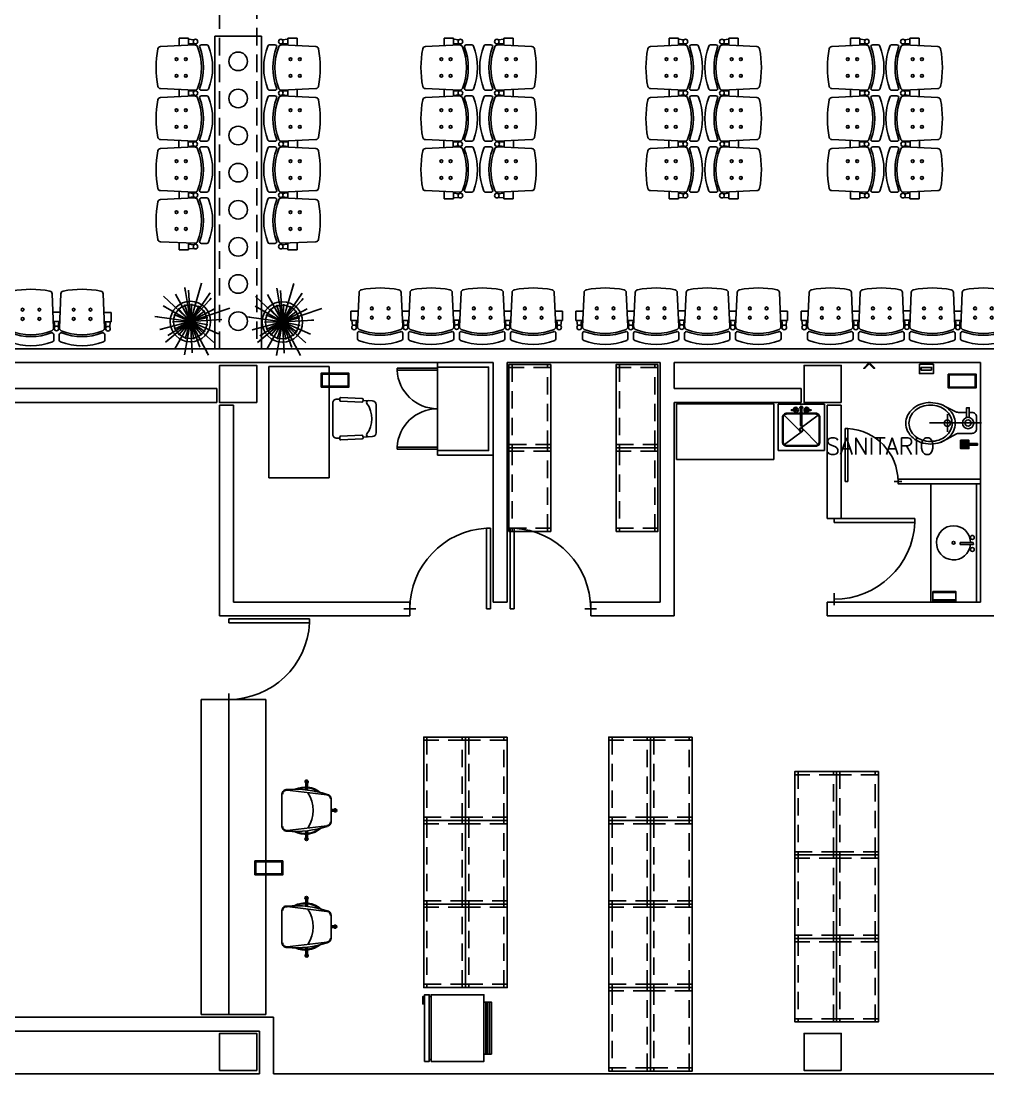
# Model space of a CAD drawing. Extents: x -358 to -207, y -206 to -105.
# Drawn here: x -237.95 to -227.53, y -166.67 to -155.32 of the extents above; entities that cross this region are included whole.
import ezdxf
from ezdxf.enums import TextEntityAlignment as Align

# ---------------------------------------------------------------- set-up
doc = ezdxf.new("R2010")
doc.units = 0
doc.header["$LTSCALE"] = 1.5
doc.header["$MEASUREMENT"] = 0
doc.linetypes.add('HIDDEN2', pattern=[0.1875, 0.125, -0.0625])
doc.layers.get('0').update_dxf_attribs({"linetype": 'CONTINUOUS'})
for name, color, linetype in [('8CMOB01', 8, 'CONTINUOUS'), ('9CCOLUMNA', 5, 'CONTINUOUS'), ('AMBI', 8, 'CONTINUOUS'), ('CCCANCEL', 6, 'CONTINUOUS'), ('CCPTAS', 6, 'CONTINUOUS'), ('MSAN', 6, 'CONTINUOUS'), ('PROY', 7, 'HIDDEN2'), ('RCMURO01', 3, 'CONTINUOUS'), ('ZCMURBAJO', 4, 'CONTINUOUS'), ('ZCTEXT01', 2, 'CONTINUOUS')]:
    doc.layers.add(name, color=color, linetype=linetype)
doc.styles.add('REG-80', font='ROMANS.shx', dxfattribs={"height": 0.27})

# ---------------------------------------------------------------- blocks, each defined once
blk = doc.blocks.new('PTA-I')
for p, q in [((-1, 0), (-1, 1)), ((-0.95, 1), (-1, 1)), ((-0.95, 0), (-0.95, 1)), ((-0.95, 0), (-1, 0)), ((0.073, 0), (-0.073, 0))]:
    blk.add_line(p, q)
blk.add_arc((-1.002, -0.001), 1.002, 0.0552, 87.0072)
blk = doc.blocks.new('S4-PROTO')
for p, q in [((-2.264, 0.159), (-2.27, 0.1)), ((-2.226, 0.159), (-2.22, 0.1)), ((-1.709, 0.159), (-1.715, 0.1)), ((-1.671, 0.159), (-1.665, 0.1)), ((-1.159, 0.155), (-1.165, 0.097)), ((-1.121, 0.155), (-1.115, 0.097)), ((-0.609, 0.159), (-0.615, 0.1)), ((-0.571, 0.159), (-0.565, 0.1)), ((-0.054, 0.159), (-0.06, 0.1)), ((-0.016, 0.159), (-0.01, 0.1)), ((-2.28, 0.1), (-2.206, 0.1)), ((-2.28, 0.1), (-2.28, 0)), ((-2.28, 0), (-2.201, 0)), ((-1.729, 0), (-1.651, 0)), ((-1.724, 0.1), (-1.656, 0.1)), ((-1.174, 0.097), (-1.106, 0.097)), ((-0.629, 0), (-0.551, 0)), ((-0.624, 0.1), (-0.556, 0.1)), ((0, 0), (-0.079, 0)), ((0, 0.1), (-0.074, 0.1)), ((0, 0.1), (0, 0)), ((-1.179, -0.003), (-1.101, -0.003))]:
    blk.add_line(p, q)
for points in [[(-1.72, 0.272), (-1.72, 0.239, -0.522832), (-1.747, 0.221, 0.18), (-2.183, 0.221, -0.522832), (-2.21, 0.239), (-2.21, 0.297, -0.306573), (-2.197, 0.315, -0.192782), (-1.733, 0.315, -0.306573), (-1.72, 0.297), (-1.72, 0.254)], [(-1.17, 0.272), (-1.17, 0.239, -0.522832), (-1.197, 0.221, 0.18), (-1.633, 0.221, -0.522832), (-1.66, 0.239), (-1.66, 0.297, -0.306573), (-1.647, 0.315, -0.192782), (-1.183, 0.315, -0.306573), (-1.17, 0.297), (-1.17, 0.254)], [(-0.62, 0.272), (-0.62, 0.239, -0.522832), (-0.647, 0.221, 0.18), (-1.083, 0.221, -0.522832), (-1.11, 0.239), (-1.11, 0.297, -0.306573), (-1.097, 0.315, -0.192782), (-0.633, 0.315, -0.306573), (-0.62, 0.297), (-0.62, 0.254)], [(-0.07, 0.272), (-0.07, 0.239, -0.522832), (-0.097, 0.221, 0.18), (-0.533, 0.221, -0.522832), (-0.56, 0.239), (-0.56, 0.297, -0.306573), (-0.547, 0.315, -0.192782), (-0.083, 0.315, -0.306573), (-0.07, 0.297), (-0.07, 0.254)]]:
    blk.add_lwpolyline(points, format="xyb")
for points in [[(-2.192, -0.202, 0.346546), (-2.168, -0.231, 0.095695), (-1.762, -0.231, 0.346546), (-1.738, -0.202), (-1.721, 0.167, 0.318973), (-1.74, 0.197, 0.193005), (-2.19, 0.197, 0.318973), (-2.209, 0.167)], [(-1.642, -0.202, 0.346546), (-1.618, -0.231, 0.095695), (-1.212, -0.231, 0.346546), (-1.188, -0.202), (-1.171, 0.167, 0.318973), (-1.19, 0.197, 0.193005), (-1.64, 0.197, 0.318973), (-1.659, 0.167)], [(-1.092, -0.202, 0.346546), (-1.068, -0.231, 0.095695), (-0.662, -0.231, 0.346546), (-0.638, -0.202), (-0.621, 0.167, 0.318973), (-0.64, 0.197, 0.193005), (-1.09, 0.197, 0.318973), (-1.109, 0.167)], [(-0.542, -0.202, 0.346546), (-0.518, -0.231, 0.095695), (-0.112, -0.231, 0.346546), (-0.088, -0.202), (-0.071, 0.167, 0.318973), (-0.09, 0.197, 0.193005), (-0.54, 0.197, 0.318973), (-0.559, 0.167)]]:
    blk.add_lwpolyline(points, format="xyb", close=True)
for centre, radius in [((-2.245, 0.175), 0.025), ((-1.69, 0.175), 0.025), ((-1.14, 0.172), 0.025), ((-0.59, 0.175), 0.025), ((-0.035, 0.175), 0.025), ((-2.055, 0.07), 0.015), ((-1.875, 0.07), 0.015), ((-1.505, 0.07), 0.015), ((-1.325, 0.07), 0.015), ((-0.955, 0.07), 0.015), ((-0.775, 0.07), 0.015), ((-0.405, 0.07), 0.015), ((-0.225, 0.07), 0.015), ((-2.055, -0.03), 0.015), ((-1.875, -0.03), 0.015), ((-1.505, -0.03), 0.015), ((-1.325, -0.03), 0.015), ((-0.955, -0.03), 0.015), ((-0.775, -0.03), 0.015), ((-0.405, -0.03), 0.015), ((-0.225, -0.03), 0.015)]:
    blk.add_circle(centre, radius)
blk = doc.blocks.new('S3-PROTO')
for p, q in [((-0.865, 0.35), (-0.791, 0.35)), ((-0.865, 0.35), (-0.865, 0.25)), ((-0.849, 0.409), (-0.855, 0.35)), ((-0.811, 0.409), (-0.805, 0.35)), ((-0.309, 0.35), (-0.241, 0.35)), ((-0.294, 0.409), (-0.3, 0.35)), ((-0.256, 0.409), (-0.25, 0.35)), ((0.241, 0.347), (0.309, 0.347)), ((0.256, 0.405), (0.25, 0.347)), ((0.294, 0.405), (0.3, 0.347)), ((0.865, 0.35), (0.791, 0.35)), ((0.811, 0.409), (0.805, 0.35)), ((0.849, 0.409), (0.855, 0.35)), ((0.865, 0.35), (0.865, 0.25)), ((-0.865, 0.25), (-0.786, 0.25)), ((-0.314, 0.25), (-0.236, 0.25)), ((0.236, 0.247), (0.314, 0.247)), ((0.865, 0.25), (0.786, 0.25))]:
    blk.add_line(p, q)
for points in [[(-0.305, 0.522), (-0.305, 0.489, -0.522832), (-0.332, 0.471, 0.18), (-0.768, 0.471, -0.522832), (-0.795, 0.489), (-0.795, 0.547, -0.306573), (-0.782, 0.565, -0.192782), (-0.318, 0.565, -0.306573), (-0.305, 0.547), (-0.305, 0.504)], [(0.245, 0.522), (0.245, 0.489, -0.522832), (0.218, 0.471, 0.18), (-0.218, 0.471, -0.522832), (-0.245, 0.489), (-0.245, 0.547, -0.306573), (-0.232, 0.565, -0.192782), (0.232, 0.565, -0.306573), (0.245, 0.547), (0.245, 0.504)], [(0.795, 0.522), (0.795, 0.489, -0.522832), (0.768, 0.471, 0.18), (0.332, 0.471, -0.522832), (0.305, 0.489), (0.305, 0.547, -0.306573), (0.318, 0.565, -0.192782), (0.782, 0.565, -0.306573), (0.795, 0.547), (0.795, 0.504)]]:
    blk.add_lwpolyline(points, format="xyb")
for points in [[(-0.777, 0.048, 0.346546), (-0.753, 0.019, 0.095695), (-0.347, 0.019, 0.346546), (-0.323, 0.048), (-0.306, 0.417, 0.318973), (-0.325, 0.447, 0.193005), (-0.775, 0.447, 0.318973), (-0.794, 0.417)], [(-0.227, 0.048, 0.346546), (-0.203, 0.019, 0.095695), (0.203, 0.019, 0.346546), (0.227, 0.048), (0.244, 0.417, 0.318973), (0.225, 0.447, 0.193005), (-0.225, 0.447, 0.318973), (-0.244, 0.417)], [(0.323, 0.048, 0.346546), (0.347, 0.019, 0.095695), (0.753, 0.019, 0.346546), (0.777, 0.048), (0.794, 0.417, 0.318973), (0.775, 0.447, 0.193005), (0.325, 0.447, 0.318973), (0.306, 0.417)]]:
    blk.add_lwpolyline(points, format="xyb", close=True)
for centre, radius in [((-0.83, 0.425), 0.025), ((-0.275, 0.425), 0.025), ((0.275, 0.422), 0.025), ((0.83, 0.425), 0.025), ((-0.64, 0.32), 0.015), ((-0.64, 0.22), 0.015), ((-0.46, 0.32), 0.015), ((-0.46, 0.22), 0.015), ((-0.09, 0.32), 0.015), ((-0.09, 0.22), 0.015), ((0.09, 0.32), 0.015), ((0.09, 0.22), 0.015), ((0.46, 0.32), 0.015), ((0.46, 0.22), 0.015), ((0.64, 0.32), 0.015), ((0.64, 0.22), 0.015)]:
    blk.add_circle(centre, radius)
blk = doc.blocks.new('PLANTA')
at = {"color": 2}
for p, q in [((-0.0175, 0.1912), (-0.0156, 0.1705)), ((-0.1704, 0.1274), (-0.156, 0.1167)), ((-0.0938, 0.1609), (-0.0872, 0.1496)), ((-0.0351, 0.1529), (-0.0314, 0.1368)), ((0.0491, 0.1796), (0.0456, 0.167)), ((0.1155, 0.1647), (0.1015, 0.1448)), ((0.1394, 0.1235), (0.1296, 0.1148)), ((0.1469, 0.0685), (0.132, 0.0616)), ((0.216, 0.0653), (0.1954, 0.059)), ((-0.2182, 0.0063), (-0.2054, 0.0059)), ((-0.18, 0.0475), (-0.1674, 0.0442)), ((-0.1772, -0.0529), (-0.1616, -0.0482)), ((0.1698, -0.0665), (0.1549, -0.0607)), ((0.1859, -0.0113), (0.1728, -0.0105)), ((-0.1655, -0.1186), (-0.1495, -0.1071)), ((-0.1394, -0.1235), (-0.1296, -0.1148)), ((-0.0113, -0.1859), (-0.0105, -0.1728)), ((0.0495, -0.1593), (0.0448, -0.1442)), ((0.1235, -0.1394), (0.1148, -0.1296)), ((-0.1133, -0.2078), (-0.1048, -0.1922)), ((-0.0378, -0.203), (-0.0354, -0.1904)), ((0.1091, -0.2226), (0.1007, -0.2055))]:
    blk.add_line(p, q, dxfattribs=at)
at = {"color": 8}
for q in [(-0.0175, 0.1912), (-0.1704, 0.1274), (-0.0938, 0.1609), (-0.0351, 0.1529), (0.0491, 0.1796), (0.1155, 0.1647), (-0.0737, 0.0764), (-0.0363, 0.0998), (0.1394, 0.1235), (0.0075, 0.1059), (0.0499, 0.0937), (0.1469, 0.0685), (0.216, 0.0653), (-0.2182, 0.0063), (-0.18, 0.0475), (-0.1772, -0.0529), (-0.1655, -0.1186), (-0.1394, -0.1235), (-0.1133, -0.2078), (-0.1061, -0.0037), (-0.0984, 0.0398), (-0.0955, -0.0465), (-0.0683, -0.0813), (-0.0378, -0.203), (-0.0293, -0.1021), (0.0886, 0.0586), (0.1058, 0.0096), (0.1091, -0.2226), (0.1698, -0.0665), (0.0147, -0.1052), (0.0562, -0.0901), (0.088, -0.0594), (0.1046, -0.0185), (0.1235, -0.1394), (0.1859, -0.0113), (0.0495, -0.1593), (-0.0113, -0.1859)]:
    blk.add_line((0, 0), q, dxfattribs=at)
at = {"color": 7}
blk.add_circle((0, 0), 0.12, dxfattribs=at)
at = {"color": 8}
blk.add_circle((0, 0), 0.1, dxfattribs=at)
blk = doc.blocks.new('PTA-2')
for p, q in [((-0.475, 0.5), (-0.5, 0.5)), ((-0.5, 0), (-0.5, 0.5)), ((-0.475, 0), (-0.475, 0.5)), ((0.475, 0.5), (0.5, 0.5)), ((0.475, 0), (0.475, 0.5)), ((0.5, 0), (0.5, 0.5)), ((-0.475, 0), (-0.5, 0)), ((0.037, 0), (-0.037, 0)), ((-0.037, 0), (0.037, 0)), ((0.475, 0), (0.5, 0))]:
    blk.add_line(p, q)
for centre, start, end in [((-0.501, 0), 0.0552, 87.0072), ((0.501, 0), 92.9928, 179.9448)]:
    blk.add_arc(centre, 0.501, start, end)
blk = doc.blocks.new('CESTO')
for points in [[(-0.077, 0.159), (0.073, 0.159), (0.073, -0.141), (-0.077, -0.141)], [(-0.067, 0.149), (0.063, 0.149), (0.063, -0.131), (-0.067, -0.131)]]:
    blk.add_lwpolyline(points, close=True)
blk = doc.blocks.new('VB')
at = {"layer": 'MSAN'}
for p, q in [((-0.154, 0.147), (-0.138, 0.164)), ((-0.053, 0.046), (-0.154, 0.147)), ((-0.138, 0.164), (-0.037, 0.063)), ((-0.037, 0.063), (-0.053, 0.046))]:
    blk.add_line(p, q, dxfattribs=at)
blk.add_lwpolyline([(-0.128, 0.121), (-0.128, 0.121)], dxfattribs=at)
for centre, radius in [((-0.184, 0.102), 0.0208), ((-0.092, 0.194), 0.0208), ((0, 0), 0.0154)]:
    blk.add_circle(centre, radius, dxfattribs=at)
blk.add_arc((0, 0), 0.184, 136.4231, 129.262, dxfattribs=at)
blk = doc.blocks.new('PAP')
at = {"layer": 'MSAN', "color": 6}
for points in [[(0.144, -0.077), (0.144, 0.073), (-0.156, 0.073), (-0.156, -0.077)], [(0.134, -0.067), (0.134, 0.063), (-0.146, 0.063), (-0.146, -0.067)]]:
    blk.add_lwpolyline(points, close=True, dxfattribs=at)
blk = doc.blocks.new('2')
at = {"layer": 'MSAN'}
for points in [[(0.067, -0.053), (-0.083, -0.053), (-0.083, 0.047), (0.067, 0.047)], [(-0.063, 0.012), (-0.063, -0.018), (0.047, -0.018), (0.047, 0.012)]]:
    blk.add_lwpolyline(points, close=True, dxfattribs=at)
blk = doc.blocks.new('4')
at = {"layer": 'MSAN'}
for p, q in [((0, 0.045), (0, -0.514)), ((-0.054, -0.088), (-0.163, -0.088)), ((0.276, -0.102), (0.186, -0.102)), ((0.276, -0.112), (0.186, -0.112)), ((0.241, -0.09), (0.221, -0.09)), ((-0.163, -0.115), (-0.056, -0.115)), ((0.276, -0.122), (0.186, -0.122)), ((0.276, -0.132), (0.186, -0.132)), ((0.276, -0.142), (0.186, -0.142)), ((0.276, -0.152), (0.186, -0.152)), ((0.276, -0.162), (0.186, -0.162)), ((0.276, -0.172), (0.186, -0.172)), ((0.095, -0.323), (-0.096, -0.323))]:
    blk.add_line(p, q, dxfattribs=at)
blk.add_lwpolyline([(0.221, 0), (0.221, -0.09), (0.186, -0.09), (0.186, -0.18), (0.276, -0.18), (0.276, -0.09), (0.241, -0.09), (0.241, 0)], close=True, dxfattribs=at)
blk.add_lwpolyline([(0.196, -0.368), (0.118, -0.224, -0.124861), (0.112, -0.2), (0.112, -0.058, 0.414214), (0.063, -0.008), (-0.064, -0.008, 0.414214), (-0.114, -0.058), (-0.114, -0.088), (-0.163, -0.088), (-0.163, -0.115), (-0.114, -0.115), (-0.114, -0.202, -0.109858), (-0.118, -0.223), (-0.174, -0.341, 0.061992), (-0.203, -0.4, 0.020986), (-0.221, -0.504, 0.083945), (-0.203, -0.608, 0.09123), (-0.155, -0.693, 0.103863), (-0.08, -0.751, 0.114983), (0.003, -0.771, 0.114983), (0.087, -0.751, 0.103863), (0.162, -0.693, 0.09123), (0.21, -0.608, 0.083945), (0.227, -0.504, 0.083945), (0.21, -0.4, 0.048605), (0.188, -0.353)], format="xyb", dxfattribs=at)
for points in [[(-0.08, -0.751, 0.114983), (0.003, -0.771, 0.114983), (0.087, -0.751, 0.103863), (0.162, -0.693, 0.09123), (0.21, -0.608, 0.083945), (0.227, -0.504, 0.083945), (0.21, -0.4, 0.09123), (0.162, -0.316, 0.103863), (0.087, -0.257, 0.114983), (0.003, -0.238, 0.114983), (-0.08, -0.257, 0.103863), (-0.155, -0.316, 0.09123), (-0.203, -0.4, 0.020986), (-0.221, -0.504, 0.083945), (-0.203, -0.608, 0.09123), (-0.155, -0.693, 0.103863)], [(0.003, -0.272, 0.114859), (-0.07, -0.289, 0.103833), (-0.135, -0.34, 0.091287), (-0.177, -0.414, 0.084042), (-0.192, -0.504, 0.084042), (-0.177, -0.595, 0.091287), (-0.135, -0.669, 0.103833), (-0.07, -0.72, 0.114859), (0.003, -0.737, 0.114859), (0.077, -0.72, 0.103833), (0.142, -0.669, 0.091287), (0.184, -0.595, 0.084042), (0.199, -0.504, 0.084042), (0.184, -0.414, 0.091287), (0.142, -0.34, 0.103833), (0.077, -0.289, 0.114859)]]:
    blk.add_lwpolyline(points, format="xyb", close=True, dxfattribs=at)
for centre, radius in [((0.001, -0.1), 0.0616), ((0.001, -0.1), 0.0329), ((0.002, -0.323), 0.0335)]:
    blk.add_circle(centre, radius, dxfattribs=at)
blk = doc.blocks.new('6')
at = {"layer": 'MSAN'}
blk.add_lwpolyline([(0.014, 0), (0.06, 0.046), (0.06, 0.06), (0, 0), (0.06, -0.06), (0.06, -0.046)], close=True, dxfattribs=at)
blk = doc.blocks.new('8')
at = {"layer": 'MSAN'}
for p, q in [((0.123, 0.04), (-0.127, 0.04)), ((-0.127, -0.04), (0.123, -0.04))]:
    blk.add_line(p, q, dxfattribs=at)
blk.add_lwpolyline([(0.123, -0.05), (0.123, 0.05), (-0.127, 0.05), (-0.127, -0.05)], close=True, dxfattribs=at)

msp = doc.modelspace()

# ---------------------------------------------------------------- linework, layer by layer
at = {"layer": '8CMOB01', "color": 8}
for p, q in [((-235.278, -160.243), (-235.278, -159.042)), ((-235.278, -159.042), (-234.628, -159.042)), ((-234.628, -159.042), (-234.628, -160.243)), ((-233.46, -159.947), (-233.46, -159.047)), ((-234.59, -159.772), (-234.59, -159.436)), ((-234.515, -159.395), (-234.546, -159.394)), ((-234.514, -159.385), (-234.515, -159.405)), ((-234.276, -159.426), (-234.506, -159.416)), ((-234.274, -159.386), (-234.504, -159.376)), ((-234.264, -159.397), (-234.265, -159.417)), ((-234.164, -159.411), (-234.265, -159.407)), ((-234.123, -159.755), (-234.123, -159.454)), ((-229.837, -159.444), (-230.887, -159.444)), ((-230.887, -159.444), (-230.887, -160.044)), ((-229.837, -160.044), (-229.837, -159.444)), ((-234.276, -159.782), (-234.506, -159.793)), ((-234.264, -159.812), (-234.265, -159.792)), ((-234.164, -159.797), (-234.265, -159.802)), ((-234.515, -159.813), (-234.546, -159.815)), ((-234.514, -159.823), (-234.515, -159.803)), ((-234.274, -159.822), (-234.504, -159.833)), ((-230.887, -160.044), (-229.837, -160.044)), ((-234.628, -160.243), (-235.278, -160.243)), ((-236.01, -166.025), (-236.01, -162.63)), ((-236.01, -162.63), (-235.31, -162.63)), ((-235.71, -162.63), (-235.71, -166.025)), ((-235.31, -162.63), (-235.31, -166.025)), ((-233.531, -165.833), (-233.551, -165.833)), ((-232.941, -166.453), (-232.941, -165.893)), ((-232.921, -166.453), (-232.921, -165.893)), ((-232.901, -166.453), (-232.901, -165.893)), ((-235.31, -166.025), (-236.01, -166.025))]:
    msp.add_line(p, q, dxfattribs=at)
at = {"layer": '8CMOB01', "linetype": 'HIDDEN2'}
for p, q in [((-232.241, -159.054), (-232.691, -159.054)), ((-232.656, -159.019), (-232.656, -159.919)), ((-232.276, -159.919), (-232.276, -159.019)), ((-231.085, -159.054), (-231.535, -159.054)), ((-231.5, -159.019), (-231.5, -159.919)), ((-231.12, -159.919), (-231.12, -159.019)), ((-232.691, -159.884), (-232.241, -159.884)), ((-231.535, -159.884), (-231.085, -159.884)), ((-232.241, -159.954), (-232.691, -159.954)), ((-232.656, -159.919), (-232.656, -160.819)), ((-232.276, -160.819), (-232.276, -159.919)), ((-231.085, -159.954), (-231.535, -159.954)), ((-231.5, -159.919), (-231.5, -160.819)), ((-231.12, -160.819), (-231.12, -159.919)), ((-232.691, -160.784), (-232.241, -160.784)), ((-231.535, -160.784), (-231.085, -160.784)), ((-233.16, -163.071), (-233.61, -163.071)), ((-233.575, -163.036), (-233.575, -163.936)), ((-233.195, -163.936), (-233.195, -163.036)), ((-232.71, -163.071), (-233.16, -163.071)), ((-233.125, -163.036), (-233.125, -163.936)), ((-232.745, -163.936), (-232.745, -163.036)), ((-231.165, -163.071), (-231.615, -163.071)), ((-231.58, -163.036), (-231.58, -163.936)), ((-231.2, -163.936), (-231.2, -163.036)), ((-230.715, -163.071), (-231.165, -163.071)), ((-231.13, -163.036), (-231.13, -163.936)), ((-230.75, -163.936), (-230.75, -163.036)), ((-229.575, -163.407), (-229.575, -164.307)), ((-229.195, -164.307), (-229.195, -163.407)), ((-229.125, -163.407), (-229.125, -164.307)), ((-228.745, -164.307), (-228.745, -163.407)), ((-229.16, -163.442), (-229.61, -163.442)), ((-228.71, -163.442), (-229.16, -163.442)), ((-233.61, -163.901), (-233.16, -163.901)), ((-233.16, -163.971), (-233.61, -163.971)), ((-233.575, -163.936), (-233.575, -164.836)), ((-233.195, -164.836), (-233.195, -163.936)), ((-233.16, -163.901), (-232.71, -163.901)), ((-232.71, -163.971), (-233.16, -163.971)), ((-233.125, -163.936), (-233.125, -164.836)), ((-232.745, -164.836), (-232.745, -163.936)), ((-231.615, -163.901), (-231.165, -163.901)), ((-231.165, -163.971), (-231.615, -163.971)), ((-231.58, -163.936), (-231.58, -164.836)), ((-231.2, -164.836), (-231.2, -163.936)), ((-231.165, -163.901), (-230.715, -163.901)), ((-230.715, -163.971), (-231.165, -163.971)), ((-231.13, -163.936), (-231.13, -164.836)), ((-230.75, -164.836), (-230.75, -163.936)), ((-229.61, -164.272), (-229.16, -164.272)), ((-229.575, -164.307), (-229.575, -165.207)), ((-229.195, -165.207), (-229.195, -164.307)), ((-229.16, -164.272), (-228.71, -164.272)), ((-229.125, -164.307), (-229.125, -165.207)), ((-228.745, -165.207), (-228.745, -164.307)), ((-229.16, -164.342), (-229.61, -164.342)), ((-228.71, -164.342), (-229.16, -164.342)), ((-233.61, -164.801), (-233.16, -164.801)), ((-233.16, -164.871), (-233.61, -164.871)), ((-233.575, -164.836), (-233.575, -165.736)), ((-233.195, -165.736), (-233.195, -164.836)), ((-233.16, -164.801), (-232.71, -164.801)), ((-232.71, -164.871), (-233.16, -164.871)), ((-233.125, -164.836), (-233.125, -165.736)), ((-232.745, -165.736), (-232.745, -164.836)), ((-231.615, -164.801), (-231.165, -164.801)), ((-231.165, -164.871), (-231.615, -164.871)), ((-231.58, -164.836), (-231.58, -165.736)), ((-231.2, -165.736), (-231.2, -164.836)), ((-231.165, -164.801), (-230.715, -164.801)), ((-230.715, -164.871), (-231.165, -164.871)), ((-231.13, -164.836), (-231.13, -165.736)), ((-230.75, -165.736), (-230.75, -164.836)), ((-229.61, -165.172), (-229.16, -165.172)), ((-229.16, -165.242), (-229.61, -165.242)), ((-229.575, -165.207), (-229.575, -166.107)), ((-229.195, -166.107), (-229.195, -165.207)), ((-229.16, -165.172), (-228.71, -165.172)), ((-228.71, -165.242), (-229.16, -165.242)), ((-229.125, -165.207), (-229.125, -166.107)), ((-228.745, -166.107), (-228.745, -165.207)), ((-233.61, -165.701), (-233.16, -165.701)), ((-233.16, -165.701), (-232.71, -165.701)), ((-231.615, -165.701), (-231.165, -165.701)), ((-231.165, -165.771), (-231.615, -165.771)), ((-231.58, -165.736), (-231.58, -166.636)), ((-231.2, -166.636), (-231.2, -165.736)), ((-231.165, -165.701), (-230.715, -165.701)), ((-230.715, -165.771), (-231.165, -165.771)), ((-231.13, -165.736), (-231.13, -166.636)), ((-230.75, -166.636), (-230.75, -165.736)), ((-229.61, -166.072), (-229.16, -166.072)), ((-229.16, -166.072), (-228.71, -166.072)), ((-231.615, -166.601), (-231.165, -166.601)), ((-231.165, -166.601), (-230.715, -166.601))]:
    msp.add_line(p, q, dxfattribs=at)
at = {"layer": '8CMOB01'}
for p, q in [((-234.881, -163.574), (-234.881, -163.516)), ((-234.864, -163.516), (-234.881, -163.516)), ((-234.864, -163.575), (-234.864, -163.516)), ((-235.138, -163.652), (-235.138, -163.999)), ((-234.653, -163.66), (-235.083, -163.609)), ((-234.881, -163.604), (-234.881, -163.583)), ((-234.864, -163.606), (-234.864, -163.584)), ((-234.608, -163.948), (-234.608, -163.703)), ((-234.608, -163.817), (-234.563, -163.817)), ((-234.608, -163.834), (-234.563, -163.834)), ((-234.563, -163.834), (-234.563, -163.817)), ((-234.653, -163.991), (-235.083, -164.042)), ((-234.881, -164.047), (-234.881, -164.074)), ((-234.881, -164.083), (-234.881, -164.135)), ((-234.864, -164.045), (-234.864, -164.074)), ((-234.864, -164.082), (-234.864, -164.135)), ((-234.881, -164.135), (-234.864, -164.135)), ((-234.881, -164.823), (-234.881, -164.771)), ((-234.881, -164.771), (-234.864, -164.771)), ((-234.864, -164.824), (-234.864, -164.771)), ((-234.653, -164.915), (-235.083, -164.864)), ((-234.881, -164.859), (-234.881, -164.832)), ((-234.864, -164.861), (-234.864, -164.833)), ((-235.138, -165.254), (-235.138, -164.907)), ((-234.608, -164.958), (-234.608, -165.203)), ((-234.608, -165.072), (-234.563, -165.072)), ((-234.608, -165.089), (-234.563, -165.089)), ((-234.563, -165.072), (-234.563, -165.089)), ((-234.653, -165.246), (-235.083, -165.297)), ((-234.881, -165.302), (-234.881, -165.323)), ((-234.881, -165.332), (-234.881, -165.39)), ((-234.864, -165.3), (-234.864, -165.322)), ((-234.864, -165.331), (-234.864, -165.39)), ((-234.864, -165.39), (-234.881, -165.39))]:
    msp.add_line(p, q, dxfattribs=at)
for points in [[(-232.241, -159.019), (-232.691, -159.019), (-232.691, -159.919), (-232.241, -159.919)], [(-231.085, -159.019), (-231.535, -159.019), (-231.535, -159.919), (-231.085, -159.919)], [(-232.241, -159.919), (-232.691, -159.919), (-232.691, -160.819), (-232.241, -160.819)], [(-231.085, -159.919), (-231.535, -159.919), (-231.535, -160.819), (-231.085, -160.819)], [(-233.16, -163.036), (-233.61, -163.036), (-233.61, -163.936), (-233.16, -163.936)], [(-232.71, -163.036), (-233.16, -163.036), (-233.16, -163.936), (-232.71, -163.936)], [(-231.165, -163.036), (-231.615, -163.036), (-231.615, -163.936), (-231.165, -163.936)], [(-230.715, -163.036), (-231.165, -163.036), (-231.165, -163.936), (-230.715, -163.936)], [(-229.16, -163.407), (-229.61, -163.407), (-229.61, -164.307), (-229.16, -164.307)], [(-228.71, -163.407), (-229.16, -163.407), (-229.16, -164.307), (-228.71, -164.307)], [(-233.16, -163.936), (-233.61, -163.936), (-233.61, -164.836), (-233.16, -164.836)], [(-232.71, -163.936), (-233.16, -163.936), (-233.16, -164.836), (-232.71, -164.836)], [(-231.165, -163.936), (-231.615, -163.936), (-231.615, -164.836), (-231.165, -164.836)], [(-230.715, -163.936), (-231.165, -163.936), (-231.165, -164.836), (-230.715, -164.836)], [(-229.16, -164.307), (-229.61, -164.307), (-229.61, -165.207), (-229.16, -165.207)], [(-228.71, -164.307), (-229.16, -164.307), (-229.16, -165.207), (-228.71, -165.207)], [(-235.43, -164.521), (-235.43, -164.371), (-235.13, -164.371), (-235.13, -164.521)], [(-235.42, -164.511), (-235.42, -164.381), (-235.14, -164.381), (-235.14, -164.511)], [(-233.16, -164.836), (-233.61, -164.836), (-233.61, -165.736), (-233.16, -165.736)], [(-232.71, -164.836), (-233.16, -164.836), (-233.16, -165.736), (-232.71, -165.736)], [(-231.165, -164.836), (-231.615, -164.836), (-231.615, -165.736), (-231.165, -165.736)], [(-230.715, -164.836), (-231.165, -164.836), (-231.165, -165.736), (-230.715, -165.736)], [(-229.16, -165.207), (-229.61, -165.207), (-229.61, -166.107), (-229.16, -166.107)], [(-228.71, -165.207), (-229.16, -165.207), (-229.16, -166.107), (-228.71, -166.107)], [(-231.165, -165.736), (-231.615, -165.736), (-231.615, -166.636), (-231.165, -166.636)], [(-230.715, -165.736), (-231.165, -165.736), (-231.165, -166.636), (-230.715, -166.636)]]:
    msp.add_lwpolyline(points, close=True, dxfattribs=at)
at = {"layer": '8CMOB01', "color": 8}
for points in [[(-233.601, -166.533), (-233.601, -165.813), (-233.551, -165.813), (-233.551, -166.533)], [(-233.531, -166.533), (-232.961, -166.533), (-232.961, -165.813), (-233.531, -165.813)], [(-233.611, -165.833), (-233.621, -165.833), (-233.621, -165.913), (-233.611, -165.913)]]:
    msp.add_lwpolyline(points, close=True, dxfattribs=at)
for points in [[(-232.961, -166.453), (-232.881, -166.453), (-232.881, -165.893), (-232.961, -165.893)], [(-233.551, -166.513), (-233.531, -166.513)]]:
    msp.add_lwpolyline(points, dxfattribs=at)
for centre, radius, start, end in [((-234.548, -159.436), 0.0425, 87.3974, 180), ((-234.505, -159.406), 0.01, 177.3974, 267.3974), ((-234.504, -159.386), 0.01, 87.3974, 177.3974), ((-234.275, -159.416), 0.01, 267.3974, 357.3974), ((-234.274, -159.396), 0.01, 357.3974, 87.3974), ((-234.206, -159.429), 0.02, 84.1265, 209.8903), ((-234.44, -159.604), 0.272, 322.675, 37.2182), ((-234.165, -159.454), 0.0425, 0, 87.3974), ((-234.548, -159.772), 0.0425, 180, 272.6026), ((-234.505, -159.803), 0.01, 92.6026, 182.6026), ((-234.275, -159.792), 0.01, 2.6026, 92.6026), ((-234.206, -159.779), 0.02, 150.1097, 275.8735), ((-234.165, -159.755), 0.0425, 272.6026, 0), ((-234.504, -159.823), 0.01, 182.6026, 272.6026), ((-234.274, -159.812), 0.01, 272.6026, 2.6026)]:
    msp.add_arc(centre, radius, start, end, dxfattribs=at)
at = {"layer": '8CMOB01'}
for centre, radius, start, end in [((-234.872, -163.516), 0.017, 297.5866, 239.2166), ((-235.088, -163.652), 0.05, 83.2188, 180), ((-235.088, -163.652), 0.0431, 83.2188, 180), ((-234.993, -164.691), 1.092, 71.7814, 94.6561), ((-234.886, -163.829), 0.254, 50.5502, 115.2273), ((-234.886, -163.829), 0.246, 55.013, 110.7646), ((-235.129, -163.826), 0.329, 324.682, 35.318), ((-234.658, -163.703), 0.05, 0, 83.2188), ((-234.658, -163.703), 0.0431, 0, 83.2188), ((-234.563, -163.826), 0.017, 207.5866, 149.2166), ((-234.993, -162.961), 1.092, 265.3439, 288.2186), ((-234.658, -163.948), 0.0431, 276.7812, 0), ((-234.658, -163.948), 0.05, 276.7812, 0), ((-235.088, -163.999), 0.05, 180, 276.7812), ((-235.088, -163.999), 0.0431, 180, 276.7812), ((-234.886, -163.829), 0.254, 241.6731, 312.45), ((-234.886, -163.829), 0.246, 245.6246, 308.4986), ((-234.873, -164.135), 0.017, 117.5866, 59.2166), ((-234.873, -164.771), 0.017, 300.7834, 242.4134), ((-235.088, -164.907), 0.05, 83.2188, 180), ((-235.088, -164.907), 0.0431, 83.2188, 180), ((-234.993, -165.946), 1.092, 71.7814, 94.6561), ((-234.886, -165.078), 0.254, 47.55, 118.3269), ((-234.886, -165.078), 0.246, 51.5014, 114.3754), ((-235.129, -165.081), 0.329, 324.682, 35.318), ((-234.658, -164.958), 0.0431, 0, 83.2188), ((-234.658, -164.958), 0.05, 0, 83.2188), ((-234.563, -165.08), 0.017, 210.7834, 152.4134), ((-234.658, -165.203), 0.0431, 276.7812, 0), ((-234.658, -165.203), 0.05, 276.7812, 0), ((-235.088, -165.254), 0.05, 180, 276.7812), ((-235.088, -165.254), 0.0431, 180, 276.7812), ((-234.993, -164.216), 1.092, 265.3439, 288.2186), ((-234.886, -165.078), 0.254, 244.7727, 309.4498), ((-234.886, -165.078), 0.246, 249.2354, 304.987), ((-234.872, -165.39), 0.017, 120.7834, 62.4134)]:
    msp.add_arc(centre, radius, start, end, dxfattribs=at)
at = {"layer": '9CCOLUMNA'}
for points in [[(-235.41, -159.43), (-235.41, -159.03), (-235.81, -159.03), (-235.81, -159.43)], [(-229.11, -159.43), (-229.51, -159.43), (-229.51, -159.03), (-229.11, -159.03)], [(-235.41, -166.63), (-235.41, -166.23), (-235.81, -166.23), (-235.81, -166.63)], [(-229.11, -166.63), (-229.11, -166.23), (-229.51, -166.23), (-229.51, -166.63)]]:
    msp.add_lwpolyline(points, close=True, dxfattribs=at)
at = {"layer": 'CCCANCEL', "color": 6}
msp.add_lwpolyline([(-227.61, -160.305), (-228.498, -160.305), (-228.498, -160.255), (-227.61, -160.255)], dxfattribs=at)
at = {"layer": 'CCPTAS'}
msp.add_lwpolyline([(-233.46, -158.997), (-233.46, -159.047), (-232.91, -159.047), (-232.91, -159.947), (-233.46, -159.947), (-233.46, -159.997), (-232.86, -159.997)], dxfattribs=at)
at = {"layer": 'MSAN', "color": 6}
for p, q in [((-229.789, -159.946), (-229.789, -159.446)), ((-229.789, -159.446), (-229.289, -159.446)), ((-229.289, -159.446), (-229.289, -159.946)), ((-229.289, -159.946), (-229.789, -159.946))]:
    msp.add_line(p, q, dxfattribs=at)
at = {"layer": 'MSAN'}
for p, q in [((-229.725, -159.567), (-229.554, -159.74)), ((-229.65, -159.509), (-229.65, -159.507)), ((-229.65, -159.507), (-229.586, -159.507)), ((-229.644, -159.515), (-229.587, -159.515)), ((-229.554, -159.708), (-229.359, -159.565)), ((-229.549, -159.485), (-229.549, -159.677)), ((-229.533, -159.485), (-229.533, -159.677)), ((-229.432, -159.507), (-229.496, -159.507)), ((-229.437, -159.515), (-229.495, -159.515)), ((-229.432, -159.509), (-229.432, -159.507)), ((-229.723, -159.882), (-229.528, -159.74)), ((-229.528, -159.708), (-229.357, -159.881)), ((-228.143, -161.58), (-228.143, -160.305)), ((-227.653, -161.58), (-227.653, -160.305))]:
    msp.add_line(p, q, dxfattribs=at)
for points in [[(-229.549, -159.545), (-229.695, -159.545, 0.414214), (-229.743, -159.593), (-229.743, -159.854, 0.414214), (-229.695, -159.902), (-229.387, -159.902, 0.414214), (-229.339, -159.854), (-229.339, -159.593, 0.414214), (-229.387, -159.545), (-229.534, -159.545)], [(-229.549, -159.553), (-229.695, -159.553, 0.414214), (-229.735, -159.593), (-229.735, -159.854, 0.414214), (-229.695, -159.894), (-229.387, -159.894, 0.414214), (-229.347, -159.854), (-229.347, -159.593, 0.414214), (-229.387, -159.553), (-229.534, -159.553)]]:
    msp.add_lwpolyline(points, format="xyb", dxfattribs=at)
for radius in [0.0208, 0.0168]:
    msp.add_circle((-229.541, -159.724), radius, dxfattribs=at)
for centre, radius, start, end in [((-229.644, -159.509), 0.00569, 180.0178, 270.0178), ((-229.599, -159.509), 0.0276, 191.2383, 174.7455), ((-229.599, -159.509), 0.0134, 203.6664, 169.0987), ((-229.541, -159.485), 0.016, 300, 240), ((-229.541, -159.485), 0.008, 0, 180), ((-229.483, -159.509), 0.0276, 5.2545, 348.7617), ((-229.483, -159.509), 0.0134, 10.9013, 336.3336), ((-229.437, -159.509), 0.00569, 269.9822, 359.9822), ((-229.541, -159.677), 0.008, 180, 0)]:
    msp.add_arc(centre, radius, start, end, dxfattribs=at)
at = {"layer": 'PROY'}
for p, q in [((-235.81, -158.85), (-235.81, -152.23)), ((-235.41, -152.23), (-235.41, -158.85))]:
    msp.add_line(p, q, dxfattribs=at)
at = {"layer": 'RCMURO01'}
for p, q in [((-238.93, -158.85), (-221.01, -158.85)), ((-238.78, -159), (-232.86, -159)), ((-232.86, -159), (-232.86, -161.58)), ((-232.71, -159), (-231.06, -159)), ((-232.71, -159), (-232.71, -161.58)), ((-231.06, -159), (-231.06, -161.58)), ((-230.91, -159), (-227.61, -159)), ((-230.91, -159), (-230.91, -159.28)), ((-227.61, -159), (-227.61, -161.58)), ((-235.84, -159.28), (-238.78, -159.28)), ((-235.84, -159.28), (-235.84, -159.43)), ((-230.91, -159.28), (-229.54, -159.28)), ((-229.54, -159.28), (-229.54, -159.43)), ((-235.84, -159.43), (-238.93, -159.43)), ((-230.91, -159.43), (-230.91, -161.73)), ((-230.91, -159.43), (-229.54, -159.43)), ((-235.81, -161.73), (-235.81, -159.46)), ((-235.66, -159.46), (-235.81, -159.46)), ((-235.66, -161.58), (-235.66, -159.46)), ((-229.26, -159.46), (-229.26, -160.68)), ((-229.11, -159.46), (-229.26, -159.46)), ((-229.11, -159.46), (-229.11, -160.68)), ((-229.11, -160.68), (-229.26, -160.68)), ((-233.76, -161.58), (-235.66, -161.58)), ((-233.76, -161.58), (-233.76, -161.73)), ((-232.71, -161.58), (-232.86, -161.58)), ((-231.81, -161.58), (-231.81, -161.73)), ((-231.06, -161.58), (-231.81, -161.58)), ((-227.61, -161.58), (-229.26, -161.58)), ((-229.26, -161.58), (-229.26, -161.73)), ((-233.76, -161.73), (-235.81, -161.73)), ((-230.91, -161.73), (-231.81, -161.73)), ((-227.46, -161.73), (-229.26, -161.73)), ((-235.23, -166.055), (-238.93, -166.055)), ((-235.38, -166.205), (-238.78, -166.205)), ((-238.78, -166.667), (-235.38, -166.667)), ((-235.23, -166.667), (-219.21, -166.667))]:
    msp.add_line(p, q, dxfattribs=at)
at = {"layer": 'RCMURO01', "ltscale": 0.06}
for p, q in [((-235.23, -166.667), (-235.23, -166.055)), ((-235.38, -166.667), (-235.38, -166.205))]:
    msp.add_line(p, q, dxfattribs=at)
at = {"layer": 'RCMURO01'}
for centre in [(-235.61, -155.752), (-235.61, -156.152), (-235.61, -156.552), (-235.61, -156.952), (-235.61, -157.352), (-235.61, -157.752), (-235.61, -158.152), (-235.61, -158.552)]:
    msp.add_circle(centre, 0.1, dxfattribs=at)
at = {"layer": 'ZCMURBAJO'}
for p, q in [((-235.86, -158.85), (-235.86, -155.48)), ((-235.36, -155.48), (-235.86, -155.48)), ((-235.36, -158.85), (-235.36, -155.48))]:
    msp.add_line(p, q, dxfattribs=at)

# ---------------------------------------------------------------- block references
at = {"layer": '8CMOB01', "color": 8, "xscale": -1}
for name, p, rotation in [('S4-PROTO', (-236.245, -155.504), 270), ('S3-PROTO', (-232.397, -156.369), 89.99999999999683), ('S3-PROTO', (-229.971, -156.369), 89.99999999999683), ('S3-PROTO', (-228.02, -156.369), 89.99999999999683), ('S3-PROTO', (-237.843, -158.209), 179.9999999999969), ('S4-PROTO', (-232.115, -158.445), 180)]:
    msp.add_blockref(name, p, dxfattribs=dict(at, rotation=rotation))
at = {"layer": '8CMOB01', "color": 8}
for name, p, rotation in [('S4-PROTO', (-234.975, -155.504), 90), ('S3-PROTO', (-233.64, -156.369), 270.0000000000031), ('S3-PROTO', (-231.214, -156.369), 270.0000000000031), ('S3-PROTO', (-229.259, -156.369), 270.0000000000031), ('S4-PROTO', (-231.969, -158.445), 180), ('S4-PROTO', (-229.543, -158.445), 180), ('CESTO', (-234.557, -159.187), 90)]:
    msp.add_blockref(name, p, dxfattribs=dict(at, rotation=rotation))
at = {"layer": 'AMBI', "color": 3, "xscale": -1.81918294875451, "yscale": 1.81918294875451, "zscale": 1.81918294875451, "rotation": 134.9999999999999}
for p in [(-236.125, -158.557), (-235.133, -158.561)]:
    msp.add_blockref('PLANTA', p, dxfattribs=at)
at = {"layer": 'CCPTAS'}
for name, p, xscale, yscale, zscale, rotation in [('PTA-2', (-233.46, -159.497), 0.8741972516957481, 0.8741972516957481, 0.8741972516957481, 90), ('PTA-I', (-229.185, -161.55), 0.87, 0.87, 0.87, 270), ('PTA-I', (-235.71, -162.63), 0.87, 0.87, 0.87, 269.9999999999977)]:
    msp.add_blockref(name, p, dxfattribs=dict(at, xscale=xscale, yscale=yscale, zscale=zscale, rotation=rotation))
for p, xscale, yscale, zscale in [((-228.498, -160.28), 0.57, 0.57, 0.57), ((-233.76, -161.655), -0.87, 0.87, 0.87), ((-231.81, -161.655), 0.87, 0.87, 0.87)]:
    msp.add_blockref('PTA-I', p, dxfattribs=dict(at, xscale=xscale, yscale=yscale, zscale=zscale))
at = {"layer": 'MSAN'}
for name, p, rotation in [('6', (-228.808, -159), 270), ('2', (-228.2, -159.07), 180), ('PAP', (-227.812, -159.2), 180), ('4', (-227.643, -159.65), 270), ('VB', (-227.899, -160.942), 225), ('8', (-228.001, -161.518), 180)]:
    msp.add_blockref(name, p, dxfattribs=dict(at, rotation=rotation))

# ---------------------------------------------------------------- texts
at = {"layer": 'ZCTEXT01', "color": 0, "style": 'REG-80'}
msp.add_text('SANITARIO', height=0.18, dxfattribs=at).set_placement((-228.688, -159.99), align=Align.CENTER)

doc.saveas('drawing.dxf')
